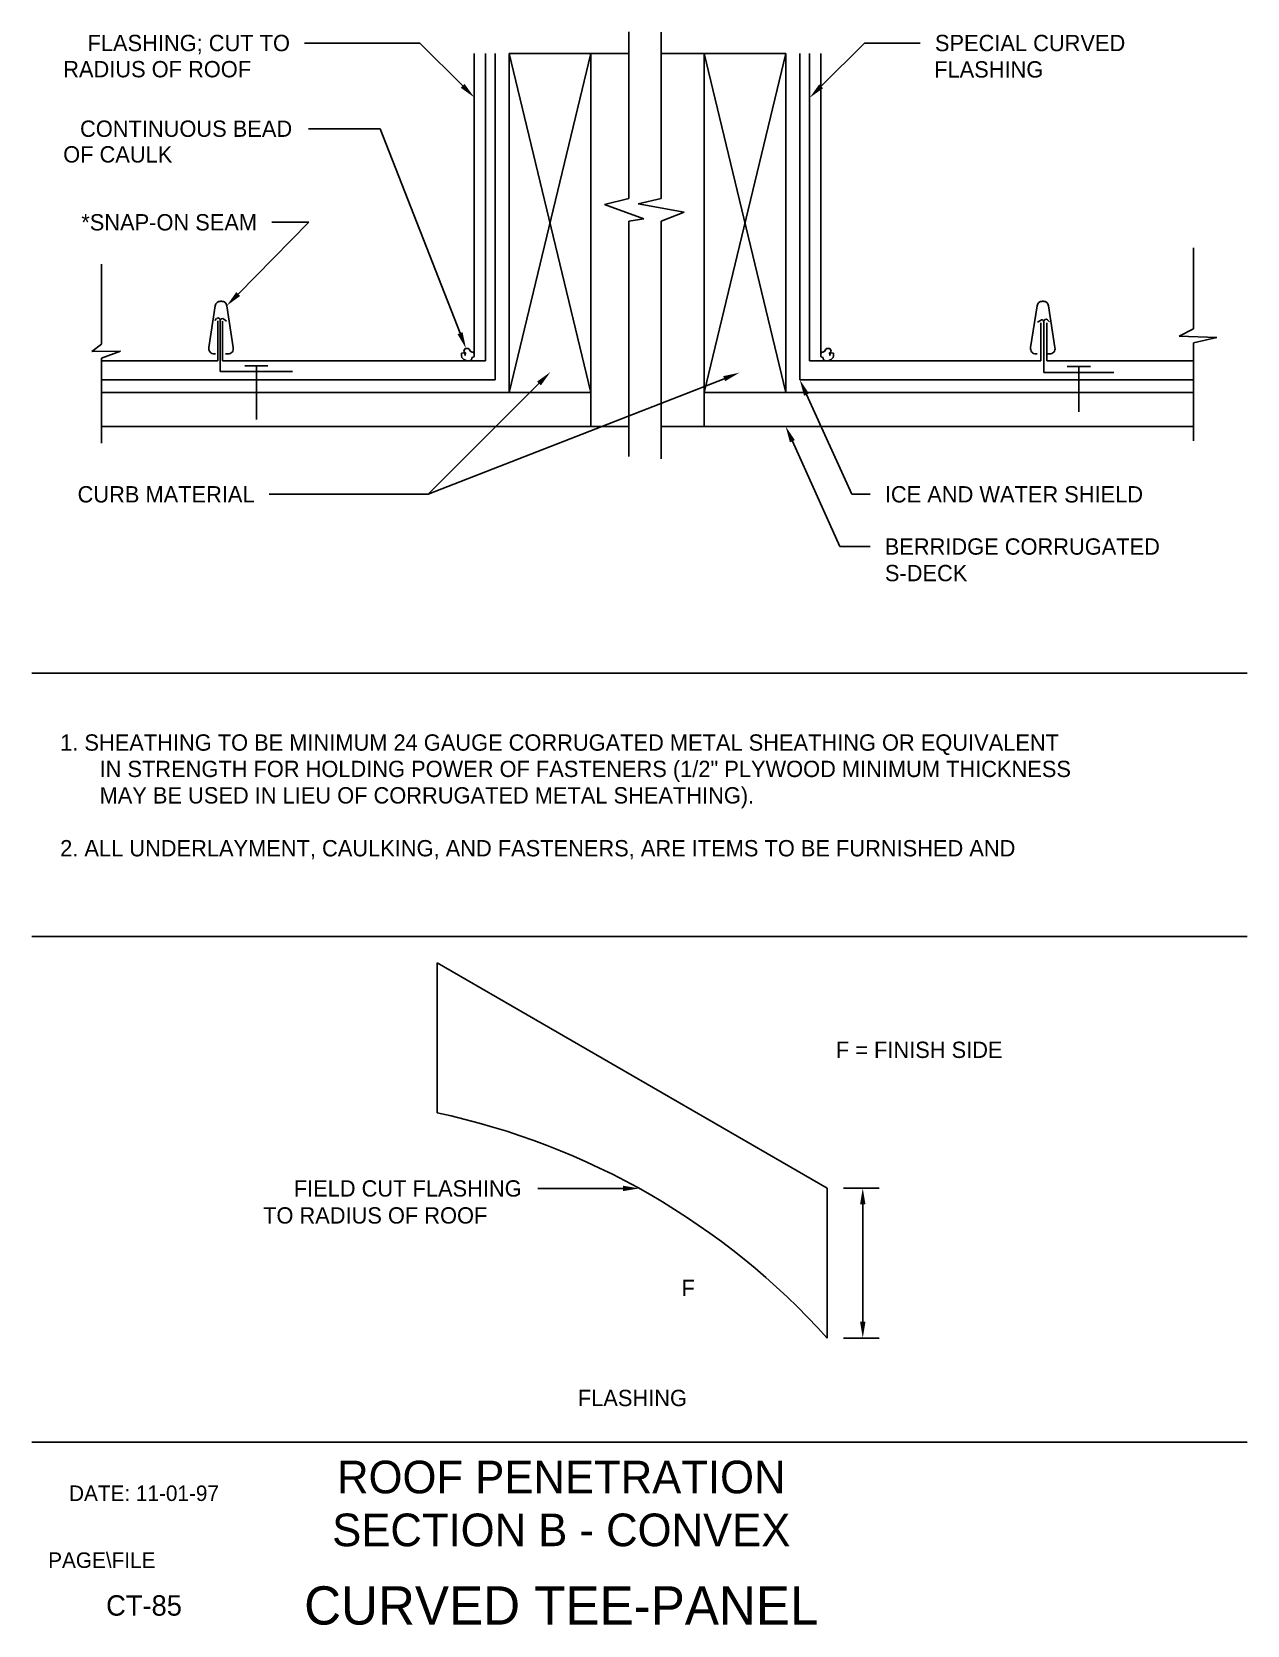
# Model space of a CAD drawing. Extents: x 0.1 to 22.4, y 0.8 to 30.1.
import ezdxf
from ezdxf.enums import TextEntityAlignment as Align

# ---------------------------------------------------------------- set-up
doc = ezdxf.new("R2010")
doc.units = 0
doc.header["$LTSCALE"] = 0.2
for name, color, linetype in [('BORDER', 7, 'CONTINUOUS'), ('CMP-FLSH', 7, 'CONTINUOUS'), ('DIM-TXT', 7, 'CONTINUOUS'), ('STRCTR', 7, 'CONTINUOUS')]:
    doc.layers.add(name, color=color, linetype=linetype)

msp = doc.modelspace()

# ---------------------------------------------------------------- linework, layer by layer
at = {"layer": 'BORDER', "color": 0, "linetype": 'CONTINUOUS'}
for p, q in [((0.094, 18.262), (22.441, 18.262)), ((0.094, 13.42), (22.441, 13.42)), ((22.441, 4.125), (0.094, 4.125))]:
    msp.add_line(p, q, dxfattribs=at)
at = {"layer": 'CMP-FLSH', "color": 0, "linetype": 'CONTINUOUS'}
for p, q in [((8.228, 29.652), (8.228, 24.103)), ((8.434, 24.003), (8.434, 29.652)), ((8.615, 23.657), (8.615, 29.652)), ((14.214, 23.657), (14.214, 29.652)), ((14.395, 24.003), (14.395, 29.652)), ((14.601, 29.652), (14.601, 24.103)), ((3.467, 25.018), (3.348, 24.247)), ((3.572, 25.099), (3.561, 25.099)), ((3.572, 25.099), (3.584, 25.099)), ((3.678, 25.018), (3.797, 24.247)), ((18.577, 25.018), (18.458, 24.247)), ((18.683, 25.099), (18.672, 25.099)), ((18.683, 25.099), (18.694, 25.099)), ((18.788, 25.018), (18.907, 24.247)), ((3.492, 24.781), (3.456, 24.744)), ((3.511, 24.003), (3.511, 24.742)), ((3.558, 23.81), (3.558, 24.743)), ((3.598, 24.003), (3.598, 24.734)), ((3.623, 24.77), (3.674, 24.734)), ((18.639, 24.747), (18.583, 24.713)), ((18.649, 24.003), (18.649, 24.706)), ((18.704, 23.789), (18.704, 24.72)), ((18.76, 24.003), (18.76, 24.706)), ((18.769, 24.758), (18.806, 24.72)), ((3.447, 24.131), (3.451, 24.131)), ((3.451, 24.131), (3.473, 24.131)), ((3.694, 24.131), (3.652, 24.131)), ((3.698, 24.131), (3.694, 24.131)), ((18.557, 24.131), (18.561, 24.131)), ((18.561, 24.131), (18.578, 24.131)), ((18.804, 24.131), (18.773, 24.131)), ((18.808, 24.131), (18.804, 24.131)), ((1.373, 24.003), (3.511, 24.003)), ((3.558, 23.81), (4.886, 23.81)), ((3.598, 24.003), (8.434, 24.003)), ((4.009, 23.914), (4.435, 23.914)), ((4.222, 23.914), (4.222, 22.929)), ((14.395, 24.003), (18.649, 24.003)), ((18.704, 23.789), (19.987, 23.789)), ((21.456, 24.003), (18.76, 24.003)), ((19.133, 23.899), (19.558, 23.899)), ((19.345, 23.899), (19.345, 23.067)), ((8.615, 23.657), (1.373, 23.657)), ((14.214, 23.657), (21.456, 23.657)), ((7.548, 12.937), (14.721, 8.796)), ((7.548, 10.182), (7.548, 12.937)), ((14.721, 8.796), (14.721, 6.04))]:
    msp.add_line(p, q, dxfattribs=at)
for points in [[(8.186, 24.064), (8.186, 24.037), (8.163, 24.014), (8.133, 24.007), (8.092, 24.003), (8.065, 24.014), (8.035, 24.026), (8.001, 24.064), (7.993, 24.094), (7.997, 24.143), (8.035, 24.154), (8.054, 24.132), (8.061, 24.105), (8.065, 24.15), (8.05, 24.169), (8.035, 24.184), (8.054, 24.222), (8.076, 24.233), (8.114, 24.23), (8.144, 24.211), (8.152, 24.184), (8.19, 24.162), (8.216, 24.166), (8.22, 24.147), (8.228, 24.12), (8.228, 24.101), (8.228, 24.086), (8.22, 24.075), (8.19, 24.067)], [(14.643, 24.064), (14.643, 24.037), (14.666, 24.014), (14.696, 24.007), (14.737, 24.003), (14.764, 24.014), (14.794, 24.026), (14.828, 24.064), (14.836, 24.094), (14.832, 24.143), (14.794, 24.154), (14.775, 24.132), (14.768, 24.105), (14.764, 24.15), (14.779, 24.169), (14.794, 24.184), (14.775, 24.222), (14.753, 24.233), (14.715, 24.23), (14.685, 24.211), (14.677, 24.184), (14.639, 24.162), (14.613, 24.166), (14.609, 24.147), (14.601, 24.12), (14.601, 24.101), (14.601, 24.086), (14.609, 24.075), (14.639, 24.067)]]:
    msp.add_lwpolyline(points, dxfattribs=at)
for centre, radius, start, end in [((3.561, 25.003), 0.0952, 90.0054, 171.1903), ((3.584, 25.003), 0.0952, 8.8017, 89.9981), ((18.672, 25.003), 0.0952, 90.0019, 171.1983), ((18.694, 25.003), 0.0952, 8.8097, 89.9946), ((3.52, 24.755), 0.0381, 359.9965, 135.8272), ((3.596, 24.743), 0.0381, 45.0914, 179.9925), ((18.665, 24.72), 0.0381, 0.0075, 134.9086), ((18.742, 24.731), 0.0381, 44.1728, 180.0035), ((3.447, 24.231), 0.1, 171.0002, 269.9997), ((3.698, 24.231), 0.1, 269.9931, 9.007), ((18.557, 24.231), 0.1, 170.993, 270.0069), ((18.808, 24.231), 0.1, 270.0003, 8.9998), ((4.75, -2.948), 13.424, 42.0314, 77.9686)]:
    msp.add_arc(centre, radius, start, end, dxfattribs=at)
at = {"layer": 'DIM-TXT', "color": 0, "linetype": 'CONTINUOUS'}
for p, q in [((7.229, 29.847), (5.11, 29.847)), ((8.016, 29.06), (7.229, 29.847)), ((14.607, 29.052), (15.407, 29.847)), ((15.407, 29.847), (16.43, 29.847)), ((6.501, 28.272), (5.18, 28.272)), ((7.967, 24.513), (6.501, 28.272)), ((3.888, 25.232), (5.185, 26.551)), ((5.185, 26.551), (4.505, 26.551)), ((12.825, 23.676), (7.381, 21.551)), ((9.418, 23.587), (7.381, 21.551)), ((14.339, 23.384), (15.174, 21.551)), ((14.079, 22.526), (14.954, 20.591)), ((7.381, 21.551), (4.459, 21.551)), ((15.174, 21.551), (15.509, 21.551)), ((14.954, 20.591), (15.507, 20.591)), ((10.962, 8.791), (9.4, 8.791)), ((15.021, 8.796), (15.673, 8.796)), ((15.373, 6.34), (15.373, 8.496)), ((15.021, 6.04), (15.673, 6.04))]:
    msp.add_line(p, q, dxfattribs=at)
for points in [[(8.051, 29.095), (7.98, 29.025), (8.228, 28.848)], [(14.643, 29.016), (14.572, 29.087), (14.395, 28.84)], [(3.924, 25.197), (3.852, 25.267), (3.678, 25.018)], [(8.014, 24.531), (7.921, 24.495), (8.076, 24.233)], [(9.383, 23.622), (9.453, 23.551), (9.63, 23.799)], [(12.807, 23.723), (12.843, 23.63), (13.104, 23.786)], [(14.293, 23.363), (14.384, 23.405), (14.214, 23.657)], [(14.033, 22.506), (14.124, 22.547), (13.955, 22.8)], [(10.962, 8.841), (10.962, 8.741), (11.262, 8.791)], [(15.323, 8.496), (15.423, 8.496), (15.373, 8.796)], [(15.323, 6.34), (15.423, 6.34), (15.373, 6.04)]]:
    msp.add_solid(points, dxfattribs=at)
at = {"layer": 'STRCTR', "color": 0, "linetype": 'CONTINUOUS'}
for p, q in [((11.069, 26.987), (11.069, 30.052)), ((11.664, 26.987), (11.664, 30.047)), ((8.873, 29.652), (10.373, 23.425)), ((10.373, 29.652), (8.873, 23.425)), ((8.873, 29.652), (8.873, 23.425)), ((8.873, 29.652), (11.069, 29.652)), ((10.373, 23.425), (10.373, 29.652)), ((11.664, 29.652), (13.956, 29.652)), ((13.956, 29.652), (12.456, 23.425)), ((12.456, 29.652), (13.956, 23.425)), ((12.456, 23.425), (12.456, 29.652)), ((13.956, 29.652), (13.956, 23.425)), ((11.069, 26.987), (10.623, 26.877)), ((11.664, 26.987), (11.242, 26.889)), ((10.623, 26.877), (11.347, 26.613)), ((11.242, 26.889), (12.086, 26.74)), ((12.086, 26.74), (11.664, 26.571)), ((11.347, 26.613), (11.069, 26.571)), ((11.069, 26.571), (11.069, 22.246)), ((11.664, 26.571), (11.664, 22.205)), ((21.456, 24.594), (21.456, 26.081)), ((1.373, 24.311), (1.373, 25.779)), ((1.373, 24.311), (1.196, 24.174)), ((21.456, 24.594), (21.191, 24.458)), ((21.191, 24.458), (21.882, 24.436)), ((21.882, 24.436), (21.456, 24.334)), ((21.456, 24.334), (21.456, 23.425)), ((1.196, 24.174), (1.724, 24.184)), ((1.724, 24.184), (1.373, 24.051)), ((1.373, 24.051), (1.373, 23.425)), ((1.373, 23.425), (10.373, 23.425)), ((1.373, 23.425), (1.373, 22.8)), ((10.373, 22.8), (10.373, 23.425)), ((12.456, 23.425), (21.456, 23.425)), ((12.456, 22.8), (12.456, 23.425)), ((21.456, 23.425), (21.456, 22.8)), ((1.373, 22.8), (10.373, 22.8)), ((1.373, 22.8), (1.373, 22.492)), ((10.373, 22.8), (11.069, 22.8)), ((11.664, 22.8), (12.456, 22.8)), ((12.456, 22.8), (21.456, 22.8)), ((21.456, 22.8), (21.456, 22.536))]:
    msp.add_line(p, q, dxfattribs=at)

# ---------------------------------------------------------------- texts
at = {"layer": 'BORDER', "color": 0, "linetype": 'CONTINUOUS'}
for s, height, p in [('DATE: 11-01-97', 0.2853, (2.156, 3.188)), ('CURVED TEE-PANEL', 0.70312, (9.829, 1.125)), ('CT-85', 0.375, (2.156, 1.125))]:
    msp.add_text(s, height=height, dxfattribs=at).set_placement(p, align=Align.MIDDLE)
msp.add_text('PAGE\\FILE', height=0.2853, dxfattribs=at).set_placement((0.394, 1.815))
at = {"layer": 'DIM-TXT', "color": 0, "linetype": 'CONTINUOUS'}
for s, p in [('FLASHING; CUT TO', (4.84, 29.847)), ('CONTINUOUS BEAD', (4.88, 28.272)), ('*SNAP-ON SEAM', (4.235, 26.551)), ('CURB MATERIAL', (4.189, 21.551)), ('FIELD CUT FLASHING', (9.1, 8.791))]:
    msp.add_text(s, height=0.3, dxfattribs=at).set_placement(p, align=Align.MIDDLE_RIGHT)
for s, p in [('SPECIAL CURVED', (16.7, 29.847)), ('ICE AND WATER SHIELD', (15.779, 21.551)), ('BERRIDGE CORRUGATED', (15.777, 20.591))]:
    msp.add_text(s, height=0.3, dxfattribs=at).set_placement(p, align=Align.MIDDLE_LEFT)
for s, p in [('RADIUS OF ROOF', (0.67, 29.216)), ('FLASHING', (16.686, 29.212)), ('OF CAULK', (0.67, 27.65)), ('S-DECK', (15.78, 19.953)), ('1. SHEATHING TO BE MINIMUM 24 GAUGE CORRUGATED METAL SHEATHING OR EQUIVALENT', (0.614, 16.838)), ('IN STRENGTH FOR HOLDING POWER OF FASTENERS (1/2" PLYWOOD MINIMUM THICKNESS', (1.339, 16.353)), ('MAY BE USED IN LIEU OF CORRUGATED METAL SHEATHING).', (1.339, 15.867)), ('2. ALL UNDERLAYMENT, CAULKING, AND FASTENERS, ARE ITEMS TO BE FURNISHED AND', (0.614, 14.895)), ('F = FINISH SIDE', (14.878, 11.189)), ('TO RADIUS OF ROOF', (4.346, 8.145)), ('F', (12.04, 6.811))]:
    msp.add_text(s, height=0.3, dxfattribs=at).set_placement(p)
for s, height, p in [('FLASHING', 0.3, (11.137, 4.789)), ('ROOF PENETRATION', 0.6, (9.829, 3.186)), ('SECTION B - CONVEX', 0.6, (9.829, 2.214))]:
    msp.add_text(s, height=height, dxfattribs=at).set_placement(p, align=Align.CENTER)

doc.saveas('drawing.dxf')
